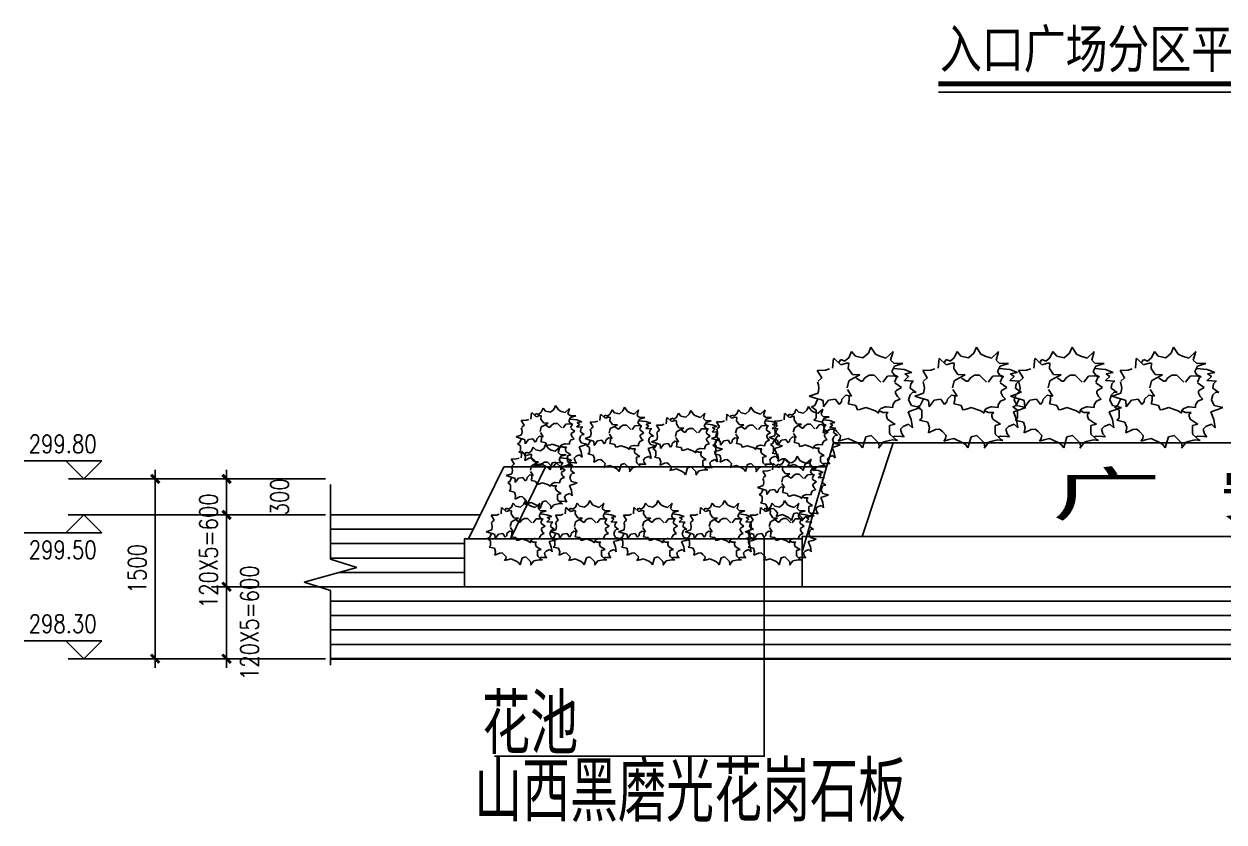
# Model space of a CAD drawing. Extents: x 0 to 11014425, y 0 to 2581013.
# Drawn here: x 10942938 to 10962941, y 2551780 to 2565091 of the extents above; entities that cross this region are included whole.
import ezdxf
from ezdxf.enums import TextEntityAlignment as Align

# ---------------------------------------------------------------- set-up
doc = ezdxf.new("R2010")
doc.units = 0
doc.header["$LTSCALE"] = 4000
doc.header["$MEASUREMENT"] = 0
doc.header["$PDMODE"] = 34
doc.linetypes.add('CONTINOUS', pattern=[0])
doc.linetypes.add('DASH', pattern=[0.35, 0.25, -0.1])
doc.layers.get('0').update_dxf_attribs({"color": 253, "linetype": 'DASH'})
doc.layers.get('DEFPOINTS').update_dxf_attribs({"linetype": 'CONTINUOUS'})
for name, color, linetype in [('1', 2, 'CONTINUOUS'), ('OTHER', 7, 'CONTINUOUS'), ('PUB_DIM', 3, 'CONTINUOUS'), ('PUB_TEXT', 7, 'CONTINUOUS'), ('T4', 3, 'CONTINUOUS')]:
    doc.layers.add(name, color=color, linetype=linetype)
doc.styles.add('DIM_FONT', font='SIMPLEX.shx', dxfattribs={"width": 0.8})
doc.styles.add('FS64F', font='romant.shx', dxfattribs={"width": 0.95, "height": 8, "bigfont": 'hztxt.shx'})
doc.styles.add('HZ1', font='', dxfattribs={"width": 0.8})
doc.styles.add('宋体', font='SimSun.ttf', dxfattribs={"width": 0.7})
doc.styles.get('HZ1').set_extended_font_data('KaiTi_GB2312')
doc.dimstyles.new('DIMN50', dxfattribs={"dimscale": 0.5, "dimtxt": 300, "dimasz": 1, "dimexe": 250, "dimexo": 300, "dimgap": 150, "dimtad": 1, "dimdec": 0, "dimzin": 0, "dimtxsty": 'DIM_FONT', "dimblk": '_DIMX', "dimcen": 0.09, "dimclrt": 7, "dimazin": 3, "dimtfac": 1, "dimtdec": 0, "dimtix": 1, "dimtmove": 0, "dimatfit": 3, "dimtolj": 1, "dimtzin": 0})

# ---------------------------------------------------------------- blocks, each defined once
blk = doc.blocks.new('_DIMX')
blk.add_line((-150, 0), (150, 0))
at = {"const_width": 50}
blk.add_lwpolyline([(-70, -70), (70, 70)], dxfattribs=at)
blk = doc.blocks.new('*D381')
at = {"color": 0, "linetype": 'BYBLOCK'}
for p, q in [((10995942, 2555744), (10994993, 2555744)), ((10995118, 2555744), (10995118, 2555745)), ((10995118, 2555744), (10995118, 2555144)), ((10995942, 2555144), (10994993, 2555144)), ((10995118, 2555143), (10995118, 2555143))]:
    blk.add_line(p, q, dxfattribs=at)
at = {"layer": 'DEFPOINTS', "color": 0, "linetype": 'BYBLOCK'}
for p in [(10996092, 2555744), (10995118, 2555144), (10996092, 2555144)]:
    blk.add_point(p, dxfattribs=at)
at = {"color": 0, "linetype": 'BYBLOCK', "xscale": 0.5, "yscale": 0.5, "zscale": 0.5}
for p, rotation in [((10995118, 2555744), 270), ((10995118, 2555144), 90)]:
    blk.add_blockref('_DIMX', p, dxfattribs=dict(at, rotation=rotation))
at = {"color": 7, "linetype": 'BYBLOCK', "insert": (10994968, 2555444), "char_height": 150, "attachment_point": 5, "rotation": 90, "style": 'DIM_FONT'}
blk.add_mtext('\\A1;120X5=600', dxfattribs=at)
blk = doc.blocks.new('*D382')
at = {"color": 0, "linetype": 'BYBLOCK'}
for p, q in [((10995942, 2556044), (10994993, 2556044)), ((10995118, 2556043), (10995118, 2555744)), ((10995942, 2555744), (10994993, 2555744))]:
    blk.add_line(p, q, dxfattribs=at)
at = {"layer": 'DEFPOINTS', "color": 0, "linetype": 'BYBLOCK'}
for p in [(10996092, 2556044), (10995118, 2555744), (10996092, 2555744)]:
    blk.add_point(p, dxfattribs=at)
at = {"color": 0, "linetype": 'BYBLOCK', "xscale": 0.5, "yscale": 0.5, "zscale": 0.5}
for p, rotation in [((10995118, 2556044), 90), ((10995118, 2555744), 270)]:
    blk.add_blockref('_DIMX', p, dxfattribs=dict(at, rotation=rotation))
at = {"color": 7, "linetype": 'BYBLOCK', "insert": (10995560, 2555894), "char_height": 150, "attachment_point": 5, "rotation": 90, "style": 'DIM_FONT'}
blk.add_mtext('\\A1;300', dxfattribs=at)
blk = doc.blocks.new('M_F8')
for p, q in [((-202, 486), (-173, 550)), ((-173, 550), (-132, 502)), ((-132, 502), (-54, 486)), ((-54, 486), (3, 533)), ((3, 533), (28, 594)), ((28, 594), (76, 524)), ((76, 524), (121, 500)), ((185, 481), (259, 549)), ((259, 549), (233, 461)), ((-370, 375), (-361, 478)), ((-358, 481), (-286, 413)), ((-310, 430), (-286, 466)), ((-286, 413), (-226, 430)), ((-283, 466), (-245, 451)), ((-245, 451), (-202, 486)), ((-226, 430), (-203, 427)), ((-203, 427), (-207, 374)), ((-197, 440), (-197, 440)), ((121, 500), (185, 481)), ((233, 461), (267, 430)), ((276, 399), (248, 343)), ((267, 430), (310, 425)), ((362, 425), (276, 399)), ((310, 425), (362, 425)), ((-530, 353), (-445, 356)), ((-445, 356), (-403, 369)), ((-207, 374), (-164, 312)), ((-207, 374), (-207, 374)), ((-154, 271), (-202, 246)), ((-164, 312), (-87, 307)), ((-87, 307), (-154, 271)), ((-111, 266), (-125, 271)), ((-77, 241), (-111, 266)), ((-34, 277), (-58, 241)), ((9, 302), (-34, 277)), ((61, 302), (9, 302)), ((133, 230), (61, 302)), ((200, 292), (152, 230)), ((262, 297), (200, 292)), ((248, 343), (271, 307)), ((314, 287), (262, 297)), ((376, 362), (266, 374)), ((271, 307), (314, 287)), ((276, 230), (300, 287)), ((376, 362), (456, 332)), ((-518, 203), (-527, 234)), ((-522, 116), (-513, 167)), ((-513, 167), (-518, 203)), ((-202, 246), (-220, 172)), ((-217, 153), (-173, 85)), ((-58, 241), (-77, 241)), ((346, 176), (277, 223)), ((286, 116), (286, 137)), ((287, 141), (346, 176)), ((444, 213), (436, 169)), ((436, 169), (499, 123)), ((466, 238), (444, 213)), ((-613, 85), (-522, 116)), ((-551, 65), (-613, 85)), ((-527, 49), (-556, -12)), ((-498, 49), (-551, 65)), ((-470, 39), (-498, 49)), ((-465, -27), (-470, 39)), ((-412, 44), (-465, -27)), ((-341, 55), (-412, 44)), ((-412, 44), (-412, 44)), ((-341, 55), (-341, 55)), ((-302, -2), (-341, 55)), ((-279, 24), (-302, -2)), ((-274, 55), (-279, 24)), ((-231, 96), (-274, 55)), ((-173, 85), (-231, 96)), ((-197, 44), (-207, 3)), ((-207, 3), (-173, -2)), ((-197, 80), (-197, 44)), ((-173, 85), (-173, 85)), ((257, -7), (281, 34)), ((281, 34), (305, 44)), ((305, 80), (286, 116)), ((333, 55), (305, 80)), ((305, 44), (333, 55)), ((438, 97), (421, 45)), ((421, 45), (450, -12)), ((466, 125), (438, 97)), ((499, 123), (466, 125)), ((-556, -12), (-589, -27)), ((-589, -27), (-541, -63)), ((-541, -63), (-541, -120)), ((-541, -120), (-541, -145)), ((-173, -2), (-130, -12)), ((-130, -12), (-111, -58)), ((-111, -58), (-87, -53)), ((-87, -53), (-54, -43)), ((-54, -43), (-25, -33)), ((-25, -33), (75, -68)), ((75, -68), (109, -94)), ((109, -94), (113, -63)), ((113, -63), (133, -43)), ((152, -84), (118, -68)), ((133, -43), (180, -27)), ((157, -84), (152, -84)), ((209, -84), (157, -84)), ((180, -27), (190, -27)), ((190, -27), (257, -33)), ((190, -104), (209, -84)), ((190, -125), (190, -104)), ((200, -155), (190, -125)), ((257, -33), (257, -7)), ((487, -56), (415, -77)), ((415, -77), (448, -160)), ((450, -12), (542, -35)), ((542, -35), (487, -56)), ((-541, -145), (-565, -166)), ((-565, -166), (-479, -186)), ((-479, -186), (-460, -242)), ((-460, -242), (-470, -294)), ((262, -196), (200, -155)), ((223, -222), (281, -207)), ((223, -299), (223, -222)), ((281, -207), (262, -196)), ((364, -231), (336, -261)), ((421, -206), (364, -231)), ((462, -244), (421, -206)), ((448, -160), (462, -244)), ((-470, -299), (-398, -263)), ((-470, -294), (-470, -299)), ((-398, -263), (-355, -258)), ((-355, -258), (-326, -284)), ((-326, -284), (-288, -325)), ((-293, -355), (-312, -386)), ((-312, -386), (-264, -371)), ((-288, -325), (-293, -355)), ((-264, -371), (-207, -355)), ((-207, -355), (-111, -401)), ((-207, -355), (-207, -355)), ((-59, -453), (-25, -340)), ((-25, -340), (32, -325)), ((32, -325), (109, -401)), ((161, -391), (252, -371)), ((228, -314), (223, -299)), ((290, -371), (228, -314)), ((252, -371), (305, -376)), ((279, -334), (263, -339)), ((346, -336), (279, -334)), ((305, -376), (290, -371)), ((336, -261), (350, -309)), ((375, -341), (346, -336)), ((350, -309), (375, -341)), ((-111, -401), (-82, -422)), ((-82, -422), (-59, -453)), ((109, -458), (161, -391)), ((109, -401), (118, -447)), ((118, -447), (109, -458))]:
    blk.add_line(p, q)
at = {"flags": 128}
for points in [[(-530, 353), (-483, 275), (-521, 241)], [(456, 332), (384, 316), (421, 288), (377, 248), (474, 241)]]:
    blk.add_lwpolyline(points, dxfattribs=at)
at = {"width": 0.8, "flags": 9}
for tag, p in [('XSIZE', (-74, 244)), ('YSIZE', (142, 228)), ('XSIZE', (-183, 110)), ('YSIZE', (124, -73))]:
    blk.add_attdef(tag, p, '', height=0.2, dxfattribs=at)
blk = doc.blocks.new('A$C2CBD1CA6')
at = {"layer": 'PUB_TEXT', "linetype": 'CONTINUOUS', "style": 'HZ1', "width": 1.2}
blk.add_text('广 安 思 源 广 场', height=700, dxfattribs=at).set_placement((198, 269, -2760))
blk = doc.blocks.new('A$C61A85C41')
at = {"layer": 'PUB_DIM', "linetype": 'CONTINOUS', "xscale": 0.8, "yscale": 0.6400000000000001, "zscale": 0.8}
blk.add_blockref('A$C2CBD1CA6', (0, 21), dxfattribs=at)
blk = doc.blocks.new('*D388')
at = {"color": 0, "linetype": 'BYBLOCK'}
for p, q in [((10995675, 2556044), (10994398, 2556044)), ((10994523, 2556043), (10994523, 2554544)), ((10995675, 2554544), (10994398, 2554544))]:
    blk.add_line(p, q, dxfattribs=at)
at = {"layer": 'DEFPOINTS', "color": 0, "linetype": 'BYBLOCK'}
for p in [(10995825, 2556044), (10994523, 2554544), (10995825, 2554544)]:
    blk.add_point(p, dxfattribs=at)
at = {"color": 0, "linetype": 'BYBLOCK', "xscale": 0.5, "yscale": 0.5, "zscale": 0.5}
for p, rotation in [((10994523, 2556044), 90), ((10994523, 2554544), 270)]:
    blk.add_blockref('_DIMX', p, dxfattribs=dict(at, rotation=rotation))
at = {"color": 7, "linetype": 'BYBLOCK', "insert": (10994373, 2555294), "char_height": 150, "attachment_point": 5, "rotation": 90, "style": 'DIM_FONT'}
blk.add_mtext('\\A1;1500', dxfattribs=at)
blk = doc.blocks.new('*D389')
at = {"color": 0, "linetype": 'BYBLOCK'}
for p, q in [((10995942, 2555144), (10994993, 2555144)), ((10995118, 2555143), (10995118, 2554544)), ((10995942, 2554544), (10994993, 2554544))]:
    blk.add_line(p, q, dxfattribs=at)
at = {"layer": 'DEFPOINTS', "color": 0, "linetype": 'BYBLOCK'}
for p in [(10996092, 2555144), (10995118, 2554544), (10996092, 2554544)]:
    blk.add_point(p, dxfattribs=at)
at = {"color": 0, "linetype": 'BYBLOCK', "xscale": 0.5, "yscale": 0.5, "zscale": 0.5}
for p, rotation in [((10995118, 2555144), 90), ((10995118, 2554544), 270)]:
    blk.add_blockref('_DIMX', p, dxfattribs=dict(at, rotation=rotation))
at = {"color": 7, "linetype": 'BYBLOCK', "insert": (10995310, 2554844), "char_height": 150, "attachment_point": 5, "rotation": 90, "style": 'DIM_FONT'}
blk.add_mtext('\\A1;120X5=600', dxfattribs=at)
blk = doc.blocks.new('A$C4ACC249F')
at = {"layer": '1', "color": 2, "linetype": 'CONTINOUS'}
for p, q in [((2554, 3309.8), (3802.6, 3309.8)), ((2554, 3189.8), (3743.8, 3189.8)), ((2554, 3069.8), (3670.4, 3069.8)), ((2554, 2949.8), (3670.4, 2949.8)), ((2627.3, 2829.8), (3670.4, 2829.8)), ((2459.7, 2709.8), (22298.8, 2709.8)), ((2554, 2589.8), (22393.1, 2589.8)), ((2554, 2469.8), (22393.1, 2469.8)), ((2554, 2349.8), (22393.1, 2349.8)), ((2554, 2229.8), (22393.1, 2229.8))]:
    blk.add_line(p, q, dxfattribs=at)
at = {"layer": '1', "color": 4, "linetype": 'CONTINOUS', "flags": 128}
for points in [[(6746.2, 3909.8), (6487.6, 3009.8)], [(6746.2, 3909.8), (12498.1, 3909.8)], [(3704.6, 3109.8), (3998.6, 3709.8)], [(6688.7, 3709.8), (3998.6, 3709.8)], [(4054, 3109.8), (4348, 3709.8)], [(3669.8, 3109.8), (6487, 3109.8)], [(3670.4, 3109.8), (3670.4, 2709.8)], [(6487, 3129.8), (6487, 2709.8)], [(6487, 3129.8), (12497.7, 3129.8)]]:
    blk.add_lwpolyline(points, dxfattribs=at)
at = {"layer": '1', "color": 255, "linetype": 'CONTINOUS', "const_width": 20, "flags": 128}
blk.add_lwpolyline([(2554, 2109.8), (22393.1, 2109.8)], dxfattribs=at)
at = {"layer": 'OTHER', "linetype": 'CONTINOUS'}
for p, q in [((2554, 3563.8), (2554, 2939.8)), ((2554, 2939.8), (2774, 2869.8)), ((2774, 2869.8), (2334, 2749.8)), ((2334, 2749.8), (2554, 2679.8)), ((2554, 2679.8), (2554, 2055.5))]:
    blk.add_line(p, q, dxfattribs=at)
at = {"layer": 'PUB_DIM', "color": 3, "linetype": 'CONTINOUS'}
for p, q in [((349.5, 3759.8), (0, 3759.8)), ((499.5, 3609.8), (349.5, 3759.8)), ((349.5, 3759.8), (649.5, 3759.8)), ((649.5, 3759.8), (499.5, 3609.8)), ((499.5, 3309.8), (349.5, 3159.8)), ((1901.2, 3309.8), (368.6, 3309.8)), ((649.5, 3159.8), (499.5, 3309.8)), ((349.5, 3159.8), (0, 3159.8)), ((349.5, 3159.8), (649.5, 3159.8)), ((349.5, 2259.8), (0, 2259.8)), ((499.5, 2109.8), (349.5, 2259.8)), ((349.5, 2259.8), (649.5, 2259.8)), ((649.5, 2259.8), (499.5, 2109.8)), ((1438.7, 2109.8), (368.6, 2109.8))]:
    blk.add_line(p, q, dxfattribs=at)
at = {"layer": 'PUB_DIM', "linetype": 'CONTINOUS', "flags": 128}
for points in [[(7244.6, 3909.8), (6986.2, 3129.8)], [(6688.7, 3709.8), (3998.6, 3709.8)], [(969, 3609.8), (371.7, 3609.8)], [(6169.9, 3125.1), (6169.9, 1296.7), (3921.7, 1296.7)]]:
    blk.add_lwpolyline(points, dxfattribs=at)
at = {"layer": 'PUB_DIM', "linetype": 'CONTINOUS'}
for p, xscale, yscale, zscale in [((7036.1, 4232.1), 0.8, 0.8, 0.8), ((7915.3, 4232.1), 0.8, 0.8, 0.8), ((8713.1, 4232.1), 0.8, 0.8, 0.8), ((9559.7, 4232.1), 0.8, 0.8, 0.8), ((4414.8, 3917.1), 0.5120000000000001, 0.5120000000000001, 0.5120000000000001), ((4990.1, 3903.5), 0.5120000000000001, 0.5120000000000001, 0.5120000000000001), ((6044, 3903.8), 0.5120000000000001, 0.5120000000000001, 0.5120000000000001), ((6524.5, 3910.5), 0.5120000000000001, 0.5120000000000001, 0.5120000000000001), ((5543.2, 3876.7), 0.5120000000000001, 0.5120000000000001, 0.5120000000000001), ((4333.2, 3593.9), 0.5120000000000001, 0.5120000000000001, 0.5120000000000001), ((6428.6, 3494.2), 0.5120000000000001, 0.5120000000000001, 0.5120000000000001), ((4165.9, 3126), 0.5120000000000001, 0.5120000000000001, 0.5120000000000001), ((4700.5, 3126), 0.5120000000000001, 0.5120000000000001, 0.5120000000000001), ((5269, 3126), 0.5120000000000001, 0.5120000000000001, 0.5120000000000001), ((5824, 3126), 0.5120000000000001, 0.5120000000000001, 0.5120000000000001), ((6324.8, 3126), 0.5120000000000001, 0.5120000000000001, 0.5120000000000001)]:
    blk.add_blockref('M_F8', p, dxfattribs=dict(at, xscale=xscale, yscale=yscale, zscale=zscale))
at = {"layer": 'PUB_DIM', "linetype": 'CONTINOUS', "yscale": 0.8}
blk.add_blockref('A$C61A85C41', (8407.6, 3150.2), dxfattribs=at)
at = {"layer": 'PUB_DIM', "color": 3, "linetype": 'CONTINOUS', "style": 'DIM_FONT', "width": 0.8}
for s, p in [('299.80', (322.4, 3901.9)), ('299.50', (322.4, 3017.7)), ('298.30', (322.4, 2401.7))]:
    blk.add_text(s, height=150, dxfattribs=at).set_placement(p, align=Align.MIDDLE)
at = {"layer": 'PUB_TEXT', "linetype": 'CONTINUOUS', "style": 'FS64F', "width": 0.8}
for s, p in [('花池', (3818.6, 1315.2)), ('山西黑磨光花岗石板', (3751.6, 750.6))]:
    blk.add_text(s, height=500, dxfattribs=at).set_placement(p)
at = {"layer": 'PUB_DIM', "color": 3, "linetype": 'CONTINOUS'}
dim = blk.add_aligned_dim(p1=(2395.7, 3609.8), p2=(2395.7, 2109.8), distance=-1301.7, dimstyle='DIMN50', dxfattribs=at)
dim.commit()
dim.dimension.update_dxf_attribs({"geometry": '*D388', "text_midpoint": (944, 2859.8), "insert": (-10993429.4, -2552433.9)})
dim = blk.add_linear_dim(base=(1688.7, 3309.8), p1=(2662.9, 3609.8), p2=(2662.9, 3309.8), angle=270, dimstyle='DIMN50', dxfattribs=at)
dim.commit()
dim.dimension.update_dxf_attribs({"geometry": '*D382', "text_midpoint": (2131, 3459.8), "dimtype": 129, "insert": (-10993429.4, -2552433.9)})
dim = blk.add_aligned_dim(p1=(2662.9, 3309.8), p2=(2662.9, 2709.8), distance=-974.1, text='120X5=600', dimstyle='DIMN50', dxfattribs=at)
dim.commit()
dim.dimension.update_dxf_attribs({"geometry": '*D381', "text_midpoint": (1538.7, 3009.8), "insert": (-10993429.4, -2552433.9)})
dim = blk.add_linear_dim(base=(1688.7, 2109.8), p1=(2662.9, 2709.8), p2=(2662.9, 2109.8), angle=270, text='120X5=600', dimstyle='DIMN50', dxfattribs=at)
dim.commit()
dim.dimension.update_dxf_attribs({"geometry": '*D389', "text_midpoint": (1881, 2409.8), "dimtype": 129, "insert": (-10993429.4, -2552433.9)})

msp = doc.modelspace()

# ---------------------------------------------------------------- linework, layer by layer
at = {"layer": 'T4', "linetype": 'CONTINUOUS'}
msp.add_line((10958180.204, 2563955.172), (10964667.168, 2563955.172), dxfattribs=at)
at = {"layer": 'T4', "linetype": 'CONTINUOUS', "const_width": 82.944}
msp.add_lwpolyline([(10958180.204, 2564092.182), (10964667.168, 2564092.182)], dxfattribs=at)

# ---------------------------------------------------------------- block references
at = {"layer": 'PUB_TEXT', "linetype": 'CONTINUOUS', "xscale": 2, "yscale": 2, "zscale": 2}
msp.add_blockref('A$C4ACC249F', (10942937.626, 2550283.461), dxfattribs=at)

# ---------------------------------------------------------------- texts
at = {"layer": 'PUB_TEXT', "linetype": 'CONTINUOUS', "style": '宋体', "width": 0.8}
msp.add_text('入口广场分区平面图', height=640, dxfattribs=at).set_placement((10958206.063, 2564357.015))

doc.saveas('drawing.dxf')
